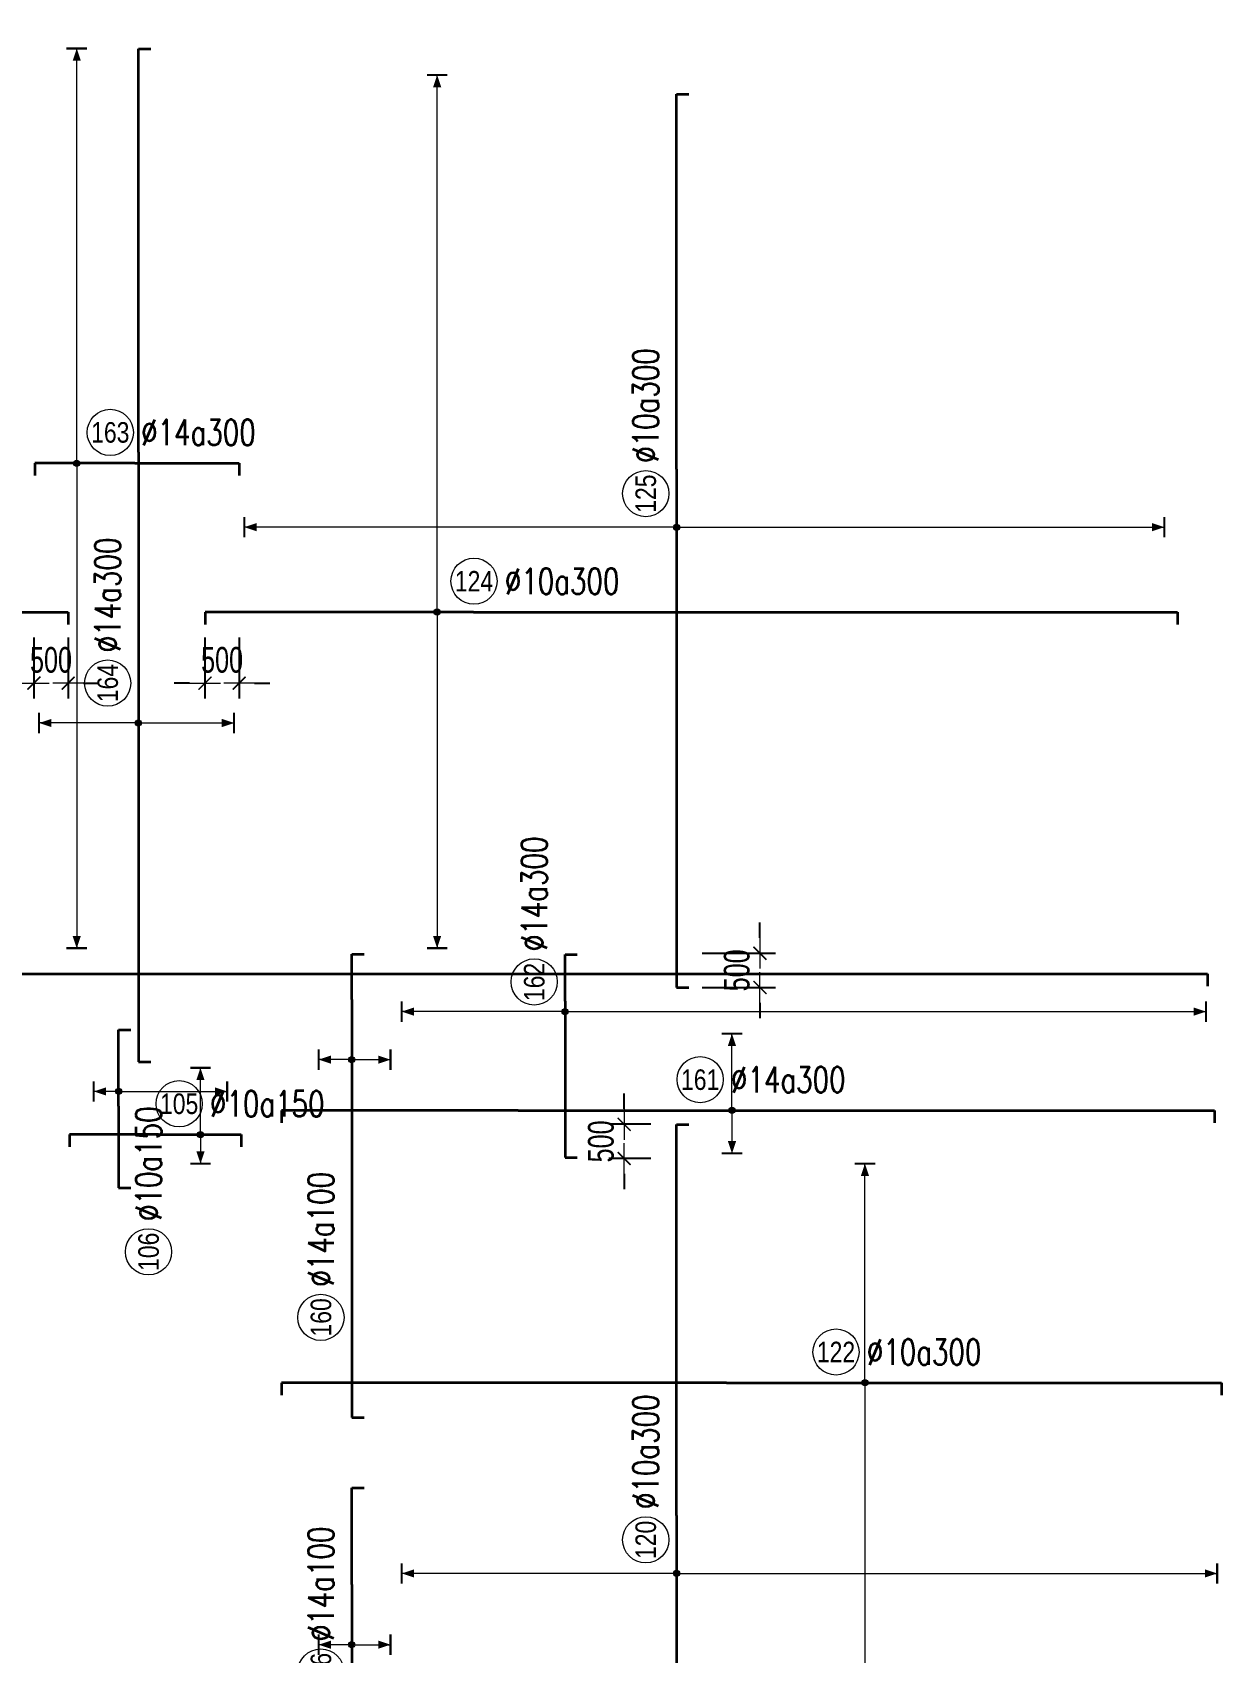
# Model space of a CAD drawing. Header units: millimetres. Extents: x -179076 to 505271, y -44005 to 99253.
# Drawn here: x 200449 to 217826, y 55080 to 78757 of the extents above; entities that cross this region are included whole.
import ezdxf
from ezdxf.enums import TextEntityAlignment as Align

# ---------------------------------------------------------------- set-up
doc = ezdxf.new("R2010")
doc.units = ezdxf.units.MM
doc.layers.get('0').update_dxf_attribs({"lineweight": 20})
doc.layers.get('Defpoints').update_dxf_attribs({"color": 151, "lineweight": 9})
for name, color, linetype, lineweight in [('NDC_S_DIM', 1, 'Continuous', 15), ('NDC_S_REBAR', 4, 'Continuous', 35), ('NDC_S_VN TEXT', 7, 'Continuous', 20)]:
    doc.layers.add(name, color=color, linetype=linetype, lineweight=lineweight)
doc.styles.add('ARIAL', font='arial.ttf', dxfattribs={"width": 0.8})
doc.styles.add('NDC_DIM', font='', dxfattribs={"width": 0.75})
doc.styles.add('NDC_EN TXT', font='romans.shx', dxfattribs={"width": 0.8})
doc.styles.get('NDC_DIM').set_extended_font_data('Dotum')
doc.dimstyles.new('NDC_dim_150', dxfattribs={"dimscale": 150, "dimtxt": 2.5, "dimasz": 1.5, "dimexe": 1.5, "dimexo": 2.5, "dimgap": 1, "dimtad": 1, "dimdec": 0, "dimzin": 0, "dimdsep": 46, "dimtxsty": 'NDC_DIM', "dimblk": 'DIMMARK', "dimcen": 0.09, "dimdle": 1.2, "dimclrd": 1, "dimclre": 1, "dimclrt": 3, "dimadec": 0, "dimazin": 0, "dimtfac": 1, "dimtdec": 0, "dimtix": 1, "dimtofl": 0, "dimtmove": 0, "dimatfit": 3, "dimfxl": 8, "dimfxlon": 1, "dimtolj": 1, "dimtzin": 0, "dimarcsym": 0})

# ---------------------------------------------------------------- blocks, each defined once
blk = doc.blocks.new('DIMMARK')
at = {"layer": 'NDC_S_DIM', "color": 1}
blk.add_line((-1.5, 0), (1, 0), dxfattribs=at)
at = {"layer": 'NDC_S_DIM', "color": 2, "const_width": 0.1}
blk.add_lwpolyline([(-0.42, -0.42), (0.42, 0.42)], dxfattribs=at)
blk = doc.blocks.new('*D371')
at = {"layer": 'Defpoints', "color": 0, "transparency": 16777216}
for p in [(200471, 70287), (200971, 70287), (200471, 69247)]:
    blk.add_point(p, dxfattribs=at)
at = {"layer": 'NDC_S_DIM', "color": 1, "lineweight": -2, "transparency": 16777216}
for p, q in [((200471, 69912), (200471, 69022)), ((200971, 69912), (200971, 69022)), ((200246, 69247), (200021, 69247)), ((201196, 69247), (201421, 69247))]:
    blk.add_line(p, q, dxfattribs=at)
at = {"layer": 'NDC_S_DIM', "color": 1, "lineweight": -2, "transparency": 16777216, "xscale": 225, "yscale": 225, "zscale": 225}
blk.add_blockref('DIMMARK', (200471, 69247), dxfattribs=at)
at = {"layer": 'NDC_S_DIM', "color": 1, "lineweight": -2, "transparency": 16777216, "xscale": 225, "yscale": 225, "zscale": 225, "rotation": 180}
blk.add_blockref('DIMMARK', (200971, 69247), dxfattribs=at)
at = {"layer": 'NDC_S_DIM', "color": 3, "transparency": 16777216, "insert": (200721, 69585), "char_height": 375, "attachment_point": 5, "style": 'NDC_DIM'}
blk.add_mtext('\\A1;500', dxfattribs=at)
blk = doc.blocks.new('*D372')
at = {"layer": 'Defpoints', "color": 0, "transparency": 16777216}
for p in [(202971, 70287), (203471, 70287), (203471, 69247)]:
    blk.add_point(p, dxfattribs=at)
at = {"layer": 'NDC_S_DIM', "color": 1, "lineweight": -2, "transparency": 16777216}
for p, q in [((202971, 69912), (202971, 69022)), ((203471, 69912), (203471, 69022)), ((202746, 69247), (202521, 69247)), ((203696, 69247), (203921, 69247))]:
    blk.add_line(p, q, dxfattribs=at)
at = {"layer": 'NDC_S_DIM', "color": 1, "lineweight": -2, "transparency": 16777216, "xscale": 225, "yscale": 225, "zscale": 225}
blk.add_blockref('DIMMARK', (202971, 69247), dxfattribs=at)
at = {"layer": 'NDC_S_DIM', "color": 1, "lineweight": -2, "transparency": 16777216, "xscale": 225, "yscale": 225, "zscale": 225, "rotation": 180}
blk.add_blockref('DIMMARK', (203471, 69247), dxfattribs=at)
at = {"layer": 'NDC_S_DIM', "color": 3, "transparency": 16777216, "insert": (203221, 69585), "char_height": 375, "attachment_point": 5, "style": 'NDC_DIM'}
blk.add_mtext('\\A1;500', dxfattribs=at)
blk = doc.blocks.new('*D373')
at = {"layer": 'Defpoints', "color": 0, "transparency": 16777216}
for p in [(209861, 65300), (209861, 64800), (211081, 64800)]:
    blk.add_point(p, dxfattribs=at)
at = {"layer": 'NDC_S_DIM', "color": 1, "lineweight": -2, "transparency": 16777216}
for p, q in [((211081, 65525), (211081, 65750)), ((210236, 65300), (211306, 65300)), ((210236, 64800), (211306, 64800)), ((211081, 64575), (211081, 64350))]:
    blk.add_line(p, q, dxfattribs=at)
at = {"layer": 'NDC_S_DIM', "color": 1, "lineweight": -2, "transparency": 16777216, "xscale": 225, "yscale": 225, "zscale": 225}
for p, rotation in [((211081, 65300), 270), ((211081, 64800), 90)]:
    blk.add_blockref('DIMMARK', p, dxfattribs=dict(at, rotation=rotation))
at = {"layer": 'NDC_S_DIM', "color": 3, "transparency": 16777216, "insert": (210743, 65050), "char_height": 375, "attachment_point": 5, "rotation": 90, "style": 'NDC_DIM'}
blk.add_mtext('\\A1;500', dxfattribs=at)
blk = doc.blocks.new('*D374')
at = {"layer": 'Defpoints', "color": 0, "transparency": 16777216}
for p in [(209861, 62800), (209096, 62300), (209861, 62300)]:
    blk.add_point(p, dxfattribs=at)
at = {"layer": 'NDC_S_DIM', "color": 1, "lineweight": -2, "transparency": 16777216}
for p, q in [((209096, 63025), (209096, 63250)), ((209486, 62800), (208871, 62800)), ((209486, 62300), (208871, 62300)), ((209096, 62075), (209096, 61850))]:
    blk.add_line(p, q, dxfattribs=at)
at = {"layer": 'NDC_S_DIM', "color": 1, "lineweight": -2, "transparency": 16777216, "xscale": 225, "yscale": 225, "zscale": 225}
for p, rotation in [((209096, 62800), 270), ((209096, 62300), 90)]:
    blk.add_blockref('DIMMARK', p, dxfattribs=dict(at, rotation=rotation))
at = {"layer": 'NDC_S_DIM', "color": 3, "transparency": 16777216, "insert": (208758, 62550), "char_height": 375, "attachment_point": 5, "rotation": 90, "style": 'NDC_DIM'}
blk.add_mtext('\\A1;500', dxfattribs=at)
blk = doc.blocks.new('*U620')
at = {"layer": 'NDC_S_REBAR'}
for p, q in [((0, 0), (281, 0)), ((281, 0), (281, -1.2)), ((281, -1.2), (281, -1.2))]:
    blk.add_line(p, q, dxfattribs=at)
at = {"layer": 'NDC_S_VN TEXT', "style": 'ARIAL', "width": 0.8}
blk.add_attdef('KHT', text='', height=2, dxfattribs=at).set_placement((35.24, 3), align=Align.MIDDLE_CENTER)
at = {"layer": 'NDC_S_VN TEXT', "color": 3, "style": 'NDC_EN TXT', "width": 0.75}
blk.add_attdef('DKT', (38.24, 1.75), '', height=2.5, dxfattribs=at)
blk = doc.blocks.new('*U566')
h = blk.add_hatch(color=6)
edge = h.paths.add_edge_path()
edge.add_arc((-7.93, 0), 0.3, 0, 360)
at = {"layer": 'NDC_S_DIM', "color": 8}
for q in [(-7.93, 56.37), (-7.93, -32.75)]:
    blk.add_line((-7.93, 0), q, dxfattribs=at)
for points in [[(-8.93, 56.37, 0.2, 0.2, 0), (-6.93, 56.37, 0, 0, 0)], [(-8.93, -32.75, 0.2, 0.2, 0), (-6.93, -32.75, 0, 0, 0)]]:
    blk.add_lwpolyline(points, format="xyseb", dxfattribs=at)
at = {"layer": 'NDC_S_DIM'}
blk.add_circle((-2.39, 3), 2.25, dxfattribs=at)
at = {"layer": 'NDC_S_DIM', "color": 6}
blk.add_circle((-7.93, 0), 0.3, dxfattribs=at)
at = {"layer": 'NDC_S_DIM', "color": 8}
for points in [[(-8.33, 55.17), (-7.93, 56.37), (-7.53, 55.17)], [(-8.33, -31.55), (-7.93, -32.75), (-7.53, -31.55)]]:
    blk.add_solid(points, dxfattribs=at)
at = {"layer": 'NDC_S_REBAR'}
for p, q in [((0, 0), (-26.16, 0)), ((-26.16, 0), (-26.16, -1.2)), ((0, 0), (20.5, 0)), ((20.5, 0), (20.5, -1.2)), ((-26.16, -1.2), (-26.16, -1.2)), ((20.5, -1.2), (20.5, -1.2))]:
    blk.add_line(p, q, dxfattribs=at)
at = {"layer": 'NDC_S_VN TEXT', "style": 'ARIAL', "width": 0.8}
blk.add_attdef('KHT', text='', height=2, dxfattribs=at).set_placement((-2.39, 3), align=Align.MIDDLE_CENTER)
at = {"layer": 'NDC_S_VN TEXT', "color": 3, "style": 'NDC_EN TXT', "width": 0.75}
blk.add_attdef('DKT', (0.61, 1.75), '', height=2.5, dxfattribs=at)
blk = doc.blocks.new('*U567')
h = blk.add_hatch(color=6)
edge = h.paths.add_edge_path()
edge.add_arc((-3.55, 0), 0.3, 0, 360)
at = {"layer": 'NDC_S_DIM', "color": 8}
for q in [(-3.55, 52.31), (-3.55, -32.75)]:
    blk.add_line((-3.55, 0), q, dxfattribs=at)
for points in [[(-4.55, 52.31, 0.2, 0.2, 0), (-2.55, 52.31, 0, 0, 0)], [(-4.55, -32.75, 0.2, 0.2, 0), (-2.55, -32.75, 0, 0, 0)]]:
    blk.add_lwpolyline(points, format="xyseb", dxfattribs=at)
at = {"layer": 'NDC_S_DIM'}
blk.add_circle((0.04, 3), 2.25, dxfattribs=at)
at = {"layer": 'NDC_S_DIM', "color": 6}
blk.add_circle((-3.55, 0), 0.3, dxfattribs=at)
at = {"layer": 'NDC_S_DIM', "color": 8}
for points in [[(-3.95, 51.11), (-3.55, 52.31), (-3.15, 51.11)], [(-3.95, -31.55), (-3.55, -32.75), (-3.15, -31.55)]]:
    blk.add_solid(points, dxfattribs=at)
at = {"layer": 'NDC_S_REBAR'}
for p, q in [((0, 0), (-26.16, 0)), ((-26.16, 0), (-26.16, -1.2)), ((0, 0), (68.57, 0)), ((68.57, 0), (68.57, -1.2)), ((-26.16, -1.2), (-26.16, -1.2)), ((68.57, -1.2), (68.57, -1.2))]:
    blk.add_line(p, q, dxfattribs=at)
at = {"layer": 'NDC_S_VN TEXT', "style": 'ARIAL', "width": 0.8}
blk.add_attdef('KHT', text='', height=2, dxfattribs=at).set_placement((0.04, 3), align=Align.MIDDLE_CENTER)
at = {"layer": 'NDC_S_VN TEXT', "color": 3, "style": 'NDC_EN TXT', "width": 0.75}
blk.add_attdef('DKT', (3.04, 1.75), '', height=2.5, dxfattribs=at)
blk = doc.blocks.new('*U559')
h = blk.add_hatch(color=6)
edge = h.paths.add_edge_path()
edge.add_arc((13.48, 0), 0.3, 0, 360)
at = {"layer": 'NDC_S_DIM', "color": 8}
for q in [(13.48, 21.35), (13.48, -34.98)]:
    blk.add_line((13.48, 0), q, dxfattribs=at)
for points in [[(12.48, 21.35, 0.2, 0.2, 0), (14.48, 21.35, 0, 0, 0)], [(12.48, -34.98, 0.2, 0.2, 0), (14.48, -34.98, 0, 0, 0)]]:
    blk.add_lwpolyline(points, format="xyseb", dxfattribs=at)
at = {"layer": 'NDC_S_DIM'}
blk.add_circle((10.66, 3), 2.25, dxfattribs=at)
at = {"layer": 'NDC_S_DIM', "color": 6}
blk.add_circle((13.48, 0), 0.3, dxfattribs=at)
at = {"layer": 'NDC_S_DIM', "color": 8}
for points in [[(13.08, 20.15), (13.48, 21.35), (13.88, 20.15)], [(13.08, -33.78), (13.48, -34.98), (13.88, -33.78)]]:
    blk.add_solid(points, dxfattribs=at)
at = {"layer": 'NDC_S_REBAR'}
for p, q in [((0, 0), (-43.37, 0)), ((-43.37, 0), (-43.37, -1.2)), ((0, 0), (48.22, 0)), ((48.22, 0), (48.22, -1.2)), ((-43.37, -1.2), (-43.37, -1.2)), ((48.22, -1.2), (48.22, -1.2))]:
    blk.add_line(p, q, dxfattribs=at)
at = {"layer": 'NDC_S_VN TEXT', "style": 'ARIAL', "width": 0.8}
blk.add_attdef('KHT', text='', height=2, dxfattribs=at).set_placement((10.66, 3), align=Align.MIDDLE_CENTER)
at = {"layer": 'NDC_S_VN TEXT', "color": 3, "style": 'NDC_EN TXT', "width": 0.75}
blk.add_attdef('DKT', (13.66, 1.75), '', height=2.5, dxfattribs=at)
blk = doc.blocks.new('*U586')
h = blk.add_hatch(color=6)
edge = h.paths.add_edge_path()
edge.add_arc((-5.66, 0), 0.3, 0, 360)
at = {"layer": 'NDC_S_DIM', "color": 8}
for q in [(-5.66, 40.4), (-5.66, -47.25)]:
    blk.add_line((-5.66, 0), q, dxfattribs=at)
for points in [[(-6.66, 40.4, 0.2, 0.2, 0), (-4.66, 40.4, 0, 0, 0)], [(-6.66, -47.25, 0.2, 0.2, 0), (-4.66, -47.25, 0, 0, 0)]]:
    blk.add_lwpolyline(points, format="xyseb", dxfattribs=at)
at = {"layer": 'NDC_S_DIM'}
blk.add_circle((-2.39, 3), 2.25, dxfattribs=at)
at = {"layer": 'NDC_S_DIM', "color": 6}
blk.add_circle((-5.66, 0), 0.3, dxfattribs=at)
at = {"layer": 'NDC_S_DIM', "color": 8}
for points in [[(-6.06, 39.2), (-5.66, 40.4), (-5.26, 39.2)], [(-6.06, -46.05), (-5.66, -47.25), (-5.26, -46.05)]]:
    blk.add_solid(points, dxfattribs=at)
at = {"layer": 'NDC_S_REBAR'}
for p, q in [((0, 0), (-9.73, 0)), ((-9.73, 0), (-9.73, -1.2)), ((0, 0), (10.15, 0)), ((10.15, 0), (10.15, -1.2)), ((-9.73, -1.2), (-9.73, -1.2)), ((10.15, -1.2), (10.15, -1.2))]:
    blk.add_line(p, q, dxfattribs=at)
at = {"layer": 'NDC_S_VN TEXT', "style": 'ARIAL', "width": 0.8}
blk.add_attdef('KHT', text='', height=2, dxfattribs=at).set_placement((-2.39, 3), align=Align.MIDDLE_CENTER)
at = {"layer": 'NDC_S_VN TEXT', "color": 3, "style": 'NDC_EN TXT', "width": 0.75}
blk.add_attdef('DKT', (0.61, 1.75), '', height=2.5, dxfattribs=at)
blk = doc.blocks.new('*U570')
h = blk.add_hatch(color=6)
edge = h.paths.add_edge_path()
edge.add_arc((-5.66, 0), 0.3, 0, 360)
at = {"layer": 'NDC_S_DIM', "color": 8}
for q in [(-5.66, 42.1), (-5.66, -47.52)]:
    blk.add_line((-5.66, 0), q, dxfattribs=at)
for points in [[(-6.66, 42.1, 0.2, 0.2, 0), (-4.66, 42.1, 0, 0, 0)], [(-6.66, -47.52, 0.2, 0.2, 0), (-4.66, -47.52, 0, 0, 0)]]:
    blk.add_lwpolyline(points, format="xyseb", dxfattribs=at)
at = {"layer": 'NDC_S_DIM'}
blk.add_circle((-2.39, 3), 2.25, dxfattribs=at)
at = {"layer": 'NDC_S_DIM', "color": 6}
blk.add_circle((-5.66, 0), 0.3, dxfattribs=at)
at = {"layer": 'NDC_S_DIM', "color": 8}
for points in [[(-6.06, 40.9), (-5.66, 42.1), (-5.26, 40.9)], [(-6.06, -46.32), (-5.66, -47.52), (-5.26, -46.32)]]:
    blk.add_solid(points, dxfattribs=at)
at = {"layer": 'NDC_S_REBAR'}
for p, q in [((0, 0), (-50.5, 0)), ((-50.5, 0), (-50.5, -1.2)), ((0, 0), (36.54, 0)), ((36.54, 0), (36.54, -1.2)), ((-50.5, -1.2), (-50.5, -1.2)), ((36.54, -1.2), (36.54, -1.2))]:
    blk.add_line(p, q, dxfattribs=at)
at = {"layer": 'NDC_S_VN TEXT', "style": 'ARIAL', "width": 0.8}
blk.add_attdef('KHT', text='', height=2, dxfattribs=at).set_placement((-2.39, 3), align=Align.MIDDLE_CENTER)
at = {"layer": 'NDC_S_VN TEXT', "color": 3, "style": 'NDC_EN TXT', "width": 0.75}
blk.add_attdef('DKT', (0.61, 1.75), '', height=2.5, dxfattribs=at)
blk = doc.blocks.new('*U605')
h = blk.add_hatch(color=6)
edge = h.paths.add_edge_path()
edge.add_arc((-26.39, 0), 0.3, 0, 360)
at = {"layer": 'NDC_S_DIM', "color": 8}
for q in [(-26.39, 9.68), (-26.39, -9.32)]:
    blk.add_line((-26.39, 0), q, dxfattribs=at)
for points in [[(-27.39, 9.68, 0.2, 0.2, 0), (-25.39, 9.68, 0, 0, 0)], [(-27.39, -9.32, 0.2, 0.2, 0), (-25.39, -9.32, 0, 0, 0)]]:
    blk.add_lwpolyline(points, format="xyseb", dxfattribs=at)
at = {"layer": 'NDC_S_DIM'}
blk.add_circle((-22.5, 3), 2.25, dxfattribs=at)
at = {"layer": 'NDC_S_DIM', "color": 6}
blk.add_circle((-26.39, 0), 0.3, dxfattribs=at)
at = {"layer": 'NDC_S_DIM', "color": 8}
for points in [[(-26.79, 8.48), (-26.39, 9.68), (-25.99, 8.48)], [(-26.79, -8.12), (-26.39, -9.32), (-25.99, -8.12)]]:
    blk.add_solid(points, dxfattribs=at)
at = {"layer": 'NDC_S_REBAR'}
for p, q in [((0, 0), (-59.39, 0)), ((-59.39, 0), (-59.39, -1.2)), ((0, 0), (39.3, 0)), ((39.3, 0), (39.3, -1.2)), ((-59.39, -1.2), (-59.39, -1.2)), ((39.3, -1.2), (39.3, -1.2))]:
    blk.add_line(p, q, dxfattribs=at)
at = {"layer": 'NDC_S_VN TEXT', "style": 'ARIAL', "width": 0.8}
blk.add_attdef('KHT', text='', height=2, dxfattribs=at).set_placement((-22.5, 3), align=Align.MIDDLE_CENTER)
at = {"layer": 'NDC_S_VN TEXT', "color": 3, "style": 'NDC_EN TXT', "width": 0.75}
blk.add_attdef('DKT', (-19.5, 1.75), '', height=2.5, dxfattribs=at)
blk = doc.blocks.new('*U597')
h = blk.add_hatch(color=6)
edge = h.paths.add_edge_path()
edge.add_arc((-1.02, 0), 0.3, 0, 360)
at = {"layer": 'NDC_S_DIM', "color": 8}
for q in [(-1.02, 15.91), (-1.02, -62.44)]:
    blk.add_line((-1.02, 0), q, dxfattribs=at)
for points in [[(-2.02, 15.91, 0.2, 0.2, 0), (-0.02, 15.91, 0, 0, 0)], [(-2.02, -62.44, 0.2, 0.2, 0), (-0.02, -62.44, 0, 0, 0)]]:
    blk.add_lwpolyline(points, format="xyseb", dxfattribs=at)
at = {"layer": 'NDC_S_DIM'}
blk.add_circle((1.87, 3), 2.25, dxfattribs=at)
at = {"layer": 'NDC_S_DIM', "color": 6}
blk.add_circle((-1.02, 0), 0.3, dxfattribs=at)
at = {"layer": 'NDC_S_DIM', "color": 8}
for points in [[(-1.42, 14.71), (-1.02, 15.91), (-0.62, 14.71)], [(-1.42, -61.24), (-1.02, -62.44), (-0.62, -61.24)]]:
    blk.add_solid(points, dxfattribs=at)
at = {"layer": 'NDC_S_REBAR'}
for p, q in [((0, 0), (-15.24, 0)), ((-15.24, 0), (-15.24, -1.2)), ((0, 0), (4.56, 0)), ((4.56, 0), (4.56, -1.2)), ((-15.24, -1.2), (-15.24, -1.2)), ((4.56, -1.2), (4.56, -1.2))]:
    blk.add_line(p, q, dxfattribs=at)
at = {"layer": 'NDC_S_VN TEXT', "style": 'ARIAL', "width": 0.8}
blk.add_attdef('KHT', text='', height=2, dxfattribs=at).set_placement((1.87, 3), align=Align.MIDDLE_CENTER)
at = {"layer": 'NDC_S_VN TEXT', "color": 3, "style": 'NDC_EN TXT', "width": 0.75}
blk.add_attdef('DKT', (4.87, 1.75), '', height=2.5, dxfattribs=at)
blk = doc.blocks.new('*U598')
h = blk.add_hatch(color=6)
edge = h.paths.add_edge_path()
edge.add_arc((-5.66, 0), 0.3, 0, 360)
at = {"layer": 'NDC_S_DIM', "color": 8}
for q in [(-5.66, 26.77), (-5.66, -52.67)]:
    blk.add_line((-5.66, 0), q, dxfattribs=at)
for points in [[(-6.66, 26.77, 0.2, 0.2, 0), (-4.66, 26.77, 0, 0, 0)], [(-6.66, -52.67, 0.2, 0.2, 0), (-4.66, -52.67, 0, 0, 0)]]:
    blk.add_lwpolyline(points, format="xyseb", dxfattribs=at)
at = {"layer": 'NDC_S_DIM'}
blk.add_circle((-2.39, 3), 2.25, dxfattribs=at)
at = {"layer": 'NDC_S_DIM', "color": 6}
blk.add_circle((-5.66, 0), 0.3, dxfattribs=at)
at = {"layer": 'NDC_S_DIM', "color": 8}
for points in [[(-6.06, 25.57), (-5.66, 26.77), (-5.26, 25.57)], [(-6.06, -51.47), (-5.66, -52.67), (-5.26, -51.47)]]:
    blk.add_solid(points, dxfattribs=at)
at = {"layer": 'NDC_S_REBAR'}
for p, q in [((0, 0), (-25.91, 0)), ((-25.91, 0), (-25.91, -1.2)), ((0, 0), (38.09, 0)), ((38.09, 0), (38.09, -1.2)), ((-25.91, -1.2), (-25.91, -1.2)), ((38.09, -1.2), (38.09, -1.2))]:
    blk.add_line(p, q, dxfattribs=at)
at = {"layer": 'NDC_S_VN TEXT', "style": 'ARIAL', "width": 0.8}
blk.add_attdef('KHT', text='', height=2, dxfattribs=at).set_placement((-2.39, 3), align=Align.MIDDLE_CENTER)
at = {"layer": 'NDC_S_VN TEXT', "color": 3, "style": 'NDC_EN TXT', "width": 0.75}
blk.add_attdef('DKT', (0.61, 1.75), '', height=2.5, dxfattribs=at)
blk = doc.blocks.new('*U600')
h = blk.add_hatch(color=6)
edge = h.paths.add_edge_path()
edge.add_arc((20.84, 0), 0.3, 0, 360)
at = {"layer": 'NDC_S_DIM', "color": 8}
for q in [(20.84, 7.48), (20.84, -4.19)]:
    blk.add_line((20.84, 0), q, dxfattribs=at)
for points in [[(19.84, 7.48, 0.2, 0.2, 0), (21.84, 7.48, 0, 0, 0)], [(19.84, -4.19, 0.2, 0.2, 0), (21.84, -4.19, 0, 0, 0)]]:
    blk.add_lwpolyline(points, format="xyseb", dxfattribs=at)
at = {"layer": 'NDC_S_DIM'}
blk.add_circle((17.74, 3), 2.25, dxfattribs=at)
at = {"layer": 'NDC_S_DIM', "color": 6}
blk.add_circle((20.84, 0), 0.3, dxfattribs=at)
at = {"layer": 'NDC_S_DIM', "color": 8}
for points in [[(20.44, 6.28), (20.84, 7.48), (21.24, 6.28)], [(20.44, -2.99), (20.84, -4.19), (21.24, -2.99)]]:
    blk.add_solid(points, dxfattribs=at)
at = {"layer": 'NDC_S_REBAR'}
for p, q in [((0, 0), (-23.06, 0)), ((-23.06, 0), (-23.06, -1.2)), ((0, 0), (67.85, 0)), ((67.85, 0), (67.85, -1.2)), ((-23.06, -1.2), (-23.06, -1.2)), ((67.85, -1.2), (67.85, -1.2))]:
    blk.add_line(p, q, dxfattribs=at)
at = {"layer": 'NDC_S_VN TEXT', "style": 'ARIAL', "width": 0.8}
blk.add_attdef('KHT', text='', height=2, dxfattribs=at).set_placement((17.74, 3), align=Align.MIDDLE_CENTER)
at = {"layer": 'NDC_S_VN TEXT', "color": 3, "style": 'NDC_EN TXT', "width": 0.75}
blk.add_attdef('DKT', (20.74, 1.75), '', height=2.5, dxfattribs=at)
blk = doc.blocks.new('*U625')
h = blk.add_hatch(color=6)
edge = h.paths.add_edge_path()
edge.add_arc((-5.86, 0), 0.3, 0, 360)
at = {"layer": 'NDC_S_DIM', "color": 8}
for q in [(-5.86, 3.22), (-5.86, -3.78)]:
    blk.add_line((-5.86, 0), q, dxfattribs=at)
for points in [[(-6.86, 3.22, 0.2, 0.2, 0), (-4.86, 3.22, 0, 0, 0)], [(-6.86, -3.78, 0.2, 0.2, 0), (-4.86, -3.78, 0, 0, 0)]]:
    blk.add_lwpolyline(points, format="xyseb", dxfattribs=at)
at = {"layer": 'NDC_S_DIM'}
blk.add_circle((-8.52, 3), 2.25, dxfattribs=at)
at = {"layer": 'NDC_S_DIM', "color": 6}
blk.add_circle((-5.86, 0), 0.3, dxfattribs=at)
at = {"layer": 'NDC_S_DIM', "color": 8}
for points in [[(-6.26, 2.02), (-5.86, 3.22), (-5.46, 2.02)], [(-6.26, -2.58), (-5.86, -3.78), (-5.46, -2.58)]]:
    blk.add_solid(points, dxfattribs=at)
at = {"layer": 'NDC_S_REBAR'}
for p, q in [((0, 0), (-35.73, 0)), ((-35.73, 0), (-35.73, -1.2)), ((0, 0), (9.41, 0)), ((9.41, 0), (9.41, -1.2)), ((-35.73, -1.2), (-35.73, -1.2)), ((9.41, -1.2), (9.41, -1.2))]:
    blk.add_line(p, q, dxfattribs=at)
at = {"layer": 'NDC_S_VN TEXT', "style": 'ARIAL', "width": 0.8}
blk.add_attdef('KHT', text='', height=2, dxfattribs=at).set_placement((-8.52, 3), align=Align.MIDDLE_CENTER)
at = {"layer": 'NDC_S_VN TEXT', "color": 3, "style": 'NDC_EN TXT', "width": 0.75}
blk.add_attdef('DKT', (-5.52, 1.75), '', height=2.5, dxfattribs=at)
blk = doc.blocks.new('*U626')
h = blk.add_hatch(color=6)
edge = h.paths.add_edge_path()
edge.add_arc((-5.86, 0), 0.3, 0, 360)
at = {"layer": 'NDC_S_DIM', "color": 8}
for q in [(-5.86, 3.22), (-5.86, -3.78)]:
    blk.add_line((-5.86, 0), q, dxfattribs=at)
for points in [[(-6.86, 3.22, 0.2, 0.2, 0), (-4.86, 3.22, 0, 0, 0)], [(-6.86, -3.78, 0.2, 0.2, 0), (-4.86, -3.78, 0, 0, 0)]]:
    blk.add_lwpolyline(points, format="xyseb", dxfattribs=at)
at = {"layer": 'NDC_S_DIM'}
blk.add_circle((-30.97, 3), 2.25, dxfattribs=at)
at = {"layer": 'NDC_S_DIM', "color": 6}
blk.add_circle((-5.86, 0), 0.3, dxfattribs=at)
at = {"layer": 'NDC_S_DIM', "color": 8}
for points in [[(-6.26, 2.02), (-5.86, 3.22), (-5.46, 2.02)], [(-6.26, -2.58), (-5.86, -3.78), (-5.46, -2.58)]]:
    blk.add_solid(points, dxfattribs=at)
at = {"layer": 'NDC_S_REBAR'}
for p, q in [((0, 0), (-40.73, 0)), ((-40.73, 0), (-40.73, -1.2)), ((0, 0), (4.4, 0)), ((4.4, 0), (4.4, -1.2)), ((-40.73, -1.2), (-40.73, -1.2)), ((4.4, -1.2), (4.4, -1.2))]:
    blk.add_line(p, q, dxfattribs=at)
at = {"layer": 'NDC_S_VN TEXT', "style": 'ARIAL', "width": 0.8}
blk.add_attdef('KHT', text='', height=2, dxfattribs=at).set_placement((-30.97, 3), align=Align.MIDDLE_CENTER)
at = {"layer": 'NDC_S_VN TEXT', "color": 3, "style": 'NDC_EN TXT', "width": 0.75}
blk.add_attdef('DKT', (-27.97, 1.75), '', height=2.5, dxfattribs=at)
blk = doc.blocks.new('*U629')
h = blk.add_hatch(color=6)
edge = h.paths.add_edge_path()
edge.add_arc((4.08, 0), 0.3, 0, 360)
at = {"layer": 'NDC_S_DIM', "color": 8}
for q in [(4.08, 6.5), (4.08, -2.84)]:
    blk.add_line((4.08, 0), q, dxfattribs=at)
for points in [[(3.08, 6.5, 0.2, 0.2, 0), (5.08, 6.5, 0, 0, 0)], [(3.08, -2.84, 0.2, 0.2, 0), (5.08, -2.84, 0, 0, 0)]]:
    blk.add_lwpolyline(points, format="xyseb", dxfattribs=at)
at = {"layer": 'NDC_S_DIM'}
blk.add_circle((2, 3), 2.25, dxfattribs=at)
at = {"layer": 'NDC_S_DIM', "color": 6}
blk.add_circle((4.08, 0), 0.3, dxfattribs=at)
at = {"layer": 'NDC_S_DIM', "color": 8}
for points in [[(3.68, 5.3), (4.08, 6.5), (4.48, 5.3)], [(3.68, -1.64), (4.08, -2.84), (4.48, -1.64)]]:
    blk.add_solid(points, dxfattribs=at)
at = {"layer": 'NDC_S_REBAR'}
for p, q in [((0, 0), (-8.68, 0)), ((-8.68, 0), (-8.68, -1.2)), ((0, 0), (8.05, 0)), ((8.05, 0), (8.05, -1.2)), ((-8.68, -1.2), (-8.68, -1.2)), ((8.05, -1.2), (8.05, -1.2))]:
    blk.add_line(p, q, dxfattribs=at)
at = {"layer": 'NDC_S_VN TEXT', "style": 'ARIAL', "width": 0.8}
blk.add_attdef('KHT', text='', height=2, dxfattribs=at).set_placement((2, 3), align=Align.MIDDLE_CENTER)
at = {"layer": 'NDC_S_VN TEXT', "color": 3, "style": 'NDC_EN TXT', "width": 0.75}
blk.add_attdef('DKT', (5, 1.75), '', height=2.5, dxfattribs=at)
blk = doc.blocks.new('*U630')
h = blk.add_hatch(color=6)
edge = h.paths.add_edge_path()
edge.add_arc((1.43, 0), 0.3, 0, 360)
at = {"layer": 'NDC_S_DIM', "color": 8}
for q in [(1.43, 2.42), (1.43, -10.58)]:
    blk.add_line((1.43, 0), q, dxfattribs=at)
for points in [[(0.43, 2.42, 0.2, 0.2, 0), (2.43, 2.42, 0, 0, 0)], [(0.43, -10.58, 0.2, 0.2, 0), (2.43, -10.58, 0, 0, 0)]]:
    blk.add_lwpolyline(points, format="xyseb", dxfattribs=at)
at = {"layer": 'NDC_S_DIM', "color": 6}
blk.add_circle((1.43, 0), 0.3, dxfattribs=at)
at = {"layer": 'NDC_S_DIM'}
blk.add_circle((-14.19, -2.92), 2.25, dxfattribs=at)
at = {"layer": 'NDC_S_DIM', "color": 8}
for points in [[(1.03, 1.22), (1.43, 2.42), (1.83, 1.22)], [(1.03, -9.38), (1.43, -10.58), (1.83, -9.38)]]:
    blk.add_solid(points, dxfattribs=at)
at = {"layer": 'NDC_S_REBAR'}
for p, q in [((0, 0), (-7.97, 0)), ((-7.97, 0), (-7.97, -1.2)), ((0, 0), (7.43, 0)), ((7.43, 0), (7.43, -1.2)), ((-7.97, -1.2), (-7.97, -1.2)), ((7.43, -1.2), (7.43, -1.2))]:
    blk.add_line(p, q, dxfattribs=at)
at = {"layer": 'NDC_S_VN TEXT', "style": 'ARIAL', "width": 0.8}
blk.add_attdef('KHT', text='', height=2, dxfattribs=at).set_placement((-14.19, -2.92), align=Align.MIDDLE_CENTER)
at = {"layer": 'NDC_S_VN TEXT', "color": 3, "style": 'NDC_EN TXT', "width": 0.75}
blk.add_attdef('DKT', (-11.19, -4.17), '', height=2.5, dxfattribs=at)

msp = doc.modelspace()

# ---------------------------------------------------------------- block references
at = {"xscale": 150, "yscale": 150, "zscale": 150}
for name, p, values in [('*U566', (197896, 70286.3), {'KHT': '121', 'DKT': '%%C10a300'}), ('*U586', (201945.8, 72461.4), {'KHT': '163', 'DKT': '%%c14a300'}), ('*U567', (206896, 70286.3), {'KHT': '124', 'DKT': '%%C10a300'}), ('*U600', (207545.8, 63002.7), {'KHT': '161', 'DKT': '%%c14a300'}), ('*U629', (202293.2, 62650.4), {'KHT': '105', 'DKT': '%%C10a150'}), ('*U559', (210592.9, 59022.7), {'KHT': '122', 'DKT': '%%C10a300'})]:
    msp.add_blockref(name, p, dxfattribs=at).add_auto_attribs(values)
at = {"xscale": 150, "yscale": 150, "zscale": 150, "rotation": 90}
for name, p, values in [('*U605', (201999, 72623.2), {'KHT': '164', 'DKT': '%%c14a300'}), ('*U570', (209861.4, 72374.9), {'KHT': '125', 'DKT': '%%C10a300'}), ('*U597', (208232, 64599.9), {'KHT': '162', 'DKT': '%%c14a300'}), ('*U626', (205115, 64624.2), {'KHT': '160', 'DKT': '%%C14a100'}), ('*U630', (201708.5, 63065.8), {'KHT': '106', 'DKT': '%%C10a150'}), ('*U598', (209861.4, 57085.7), {'KHT': '120', 'DKT': '%%C10a300'}), ('*U625', (205115, 56074.2), {'KHT': '156', 'DKT': '%%C14a100'})]:
    msp.add_blockref(name, p, dxfattribs=at).add_auto_attribs(values)
at = {"xscale": 150, "yscale": 150, "zscale": 150}
msp.add_blockref('*U620', (175471.4, 65000.3), dxfattribs=at)

# ---------------------------------------------------------------- dimensions: what is measured, and where the dimension line sits
at = {"layer": 'NDC_S_DIM'}
for base, p1, p2, picture, middle in [((200470.9, 69247.3), (200970.9, 70287.1), (200470.9, 70287.1), '*D371', (200720.9, 69585)), ((203470.9, 69247.3), (202970.9, 70287.1), (203470.9, 70287.1), '*D372', (203220.9, 69585))]:
    dim = msp.add_linear_dim(base=base, p1=p1, p2=p2, dimstyle='NDC_dim_150', dxfattribs=at)
    dim.commit()
    dim.dimension.update_dxf_attribs({"geometry": picture, "text_midpoint": middle})
for base, p1, p2, picture, middle in [((211080.7, 64800), (209860.6, 65300), (209860.6, 64800), '*D373', (210742.9, 65050)), ((209095.7, 62300), (209860.6, 62800), (209860.6, 62300), '*D374', (208757.9, 62550))]:
    dim = msp.add_linear_dim(base=base, p1=p1, p2=p2, angle=90, dimstyle='NDC_dim_150', dxfattribs=at)
    dim.commit()
    dim.dimension.update_dxf_attribs({"geometry": picture, "text_midpoint": middle})

doc.saveas('drawing.dxf')
